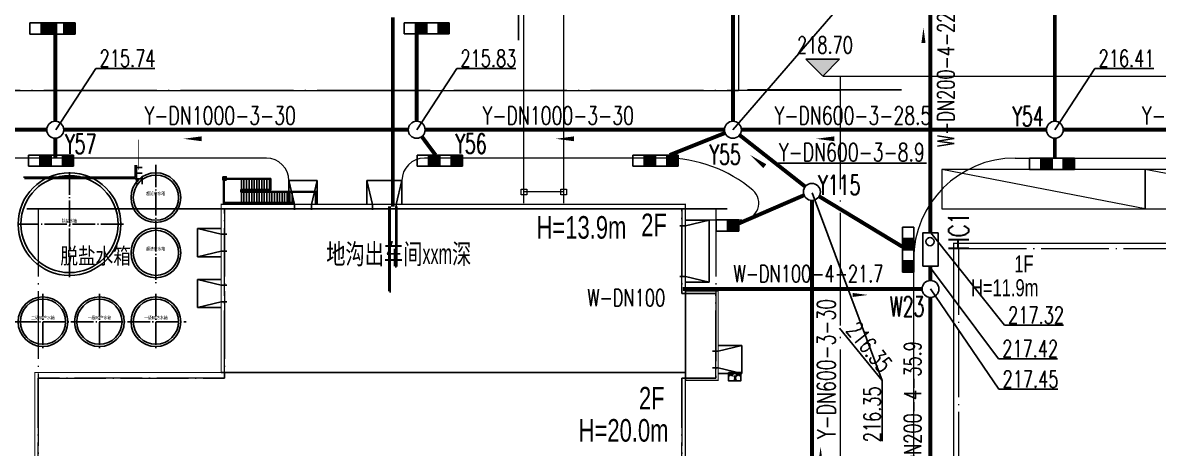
# Model space of a CAD drawing. Header units: metres. Extents: x 497246 to 997717, y 2998582 to 5998198.
# Drawn here: x 500329.3 to 500429.8, y 2999034.6 to 2999072.3 of the extents above; entities that cross this region are included whole.
import ezdxf
from ezdxf.enums import TextEntityAlignment as Align

# ---------------------------------------------------------------- set-up
doc = ezdxf.new("R2010")
doc.units = ezdxf.units.M
doc.header["$LTSCALE"] = 1000
for name, pattern in [('CENTER', [2, 1.25, -0.25, 0.25, -0.25]), ('DASH', [0.35, 0.25, -0.1]), ('DOTE', [2.42, 2, -0.2, 0.02, -0.2])]:
    doc.linetypes.add(name, pattern=pattern)
doc.layers.get('0').update_dxf_attribs({"linetype": 'CONTINUOUS'})
for name, color, linetype in [('0000beijing', 252, 'CONTINUOUS'), ('DIM_ELEV', 3, 'CONTINUOUS'), ('DOTE', 1, 'CENTER'), ('HRAIL', 5, 'CONTINUOUS'), ('PIPE-废水', 31, 'CONTINUOUS'), ('PIPE-污水', 2, 'CONTINUOUS'), ('PIPE-雨水', 4, 'CONTINUOUS'), ('PUB_TEXT', 7, 'CONTINUOUS'), ('STAIR', 2, 'CONTINUOUS'), ('TEXT_污水', 7, 'CONTINUOUS'), ('TEXT_雨水', 7, 'CONTINUOUS'), ('TWT_雨水口', 4, 'CONTINUOUS'), ('VALVE_消防', 40, 'CONTINUOUS'), ('WELL_污水', 2, 'CONTINUOUS'), ('WELL_雨水', 4, 'CONTINUOUS'), ('建筑', 7, 'CONTINUOUS'), ('建筑底图', 8, 'CONTINUOUS'), ('建筑门坡散水', 9, 'CONTINUOUS'), ('挡墙护坡', 5, 'CONTINUOUS'), ('文字', 255, 'CONTINUOUS'), ('污水标注', 211, 'CONTINUOUS'), ('污水沟', 30, 'CONTINUOUS'), ('给排水', 3, 'CONTINUOUS'), ('雨水标注', 100, 'CONTINUOUS')]:
    doc.layers.add(name, color=color, linetype=linetype)
for name, color, linetype, lineweight in [('1_RO_规划停车位', 35, 'CONTINUOUS', 13), ('桁架-管廊', 6, 'CONTINUOUS', 0), ('道路', 4, 'CONTINUOUS', 15), ('道路中线', 1, 'DOTE', 13)]:
    doc.layers.add(name, color=color, linetype=linetype, lineweight=lineweight)
doc.layers.add('建筑轴线', color=1, linetype='DOTE', lineweight=15, plot=False)
doc.styles.add('-宋体', font='SimSun.ttf', dxfattribs={"width": 0.8})
doc.styles.add('-黑体', font='simhei.ttf', dxfattribs={"width": 0.8})
doc.styles.add('_TCH_DIM', font='SIMPLEX', dxfattribs={"bigfont": 'GBCBIG'})
doc.styles.add('_TWT_WELL', font='SIMPLEX', dxfattribs={"width": 0.8, "height": 3.5, "bigfont": 'HZTXT'})
doc.styles.add('CLWD', font='ARIALN.TTF')
doc.styles.add('HZTXT', font='txt', dxfattribs={"width": 0.7, "bigfont": 'HZTXT'})
doc.styles.add('TG_LINETYPE', font='SIMPLEX', dxfattribs={"width": 0.8, "height": 3, "bigfont": 'HZTXT'})
doc.styles.add('亨利项目总图布置_2022_8_8_t3--03$0$亨利项目总图布置_2022_8_8_t3--02$0$CEC', font='ARIALN.TTF')
doc.linetypes.add('TG_F', pattern='A,2,-0.3,["F",TG_LINETYPE,S=0.1,R=0,X=-0.23,Y=-0.15],0', length=2.3)
doc.linetypes.add('TG_W', pattern='A,2,-0.3,["W",TG_LINETYPE,S=0.1,R=0,X=-0.23,Y=-0.15],0', length=2.3)
doc.linetypes.add('TG_Y', pattern='A,2,-0.3,["Y",TG_LINETYPE,S=0.1,R=0,X=-0.23,Y=-0.15],0', length=2.3)

# ---------------------------------------------------------------- blocks, each defined once
blk = doc.blocks.new('$VALVE$00000296')
for points in [[(-125, 72), (-125, -72), (125, 72), (125, -72), (-125, 72)], [(0, 60), (0, -64)]]:
    blk.add_lwpolyline(points)
for p in [(-125, 0), (125, 0)]:
    blk.add_point(p)
blk = doc.blocks.new('A$C0ED63AC3')
for centre, radius in [((-53150, -2350), 4550), ((-45500, 0), 2200), ((-53150, -2350), 4300), ((-45500, 0), 2000), ((-45500, -4900), 2200), ((-45500, -4900), 2000), ((-55500, -11000), 2200), ((-55500, -11000), 2000), ((-50500, -11000), 2200), ((-50500, -11000), 2000), ((-45500, -11000), 2200), ((-45500, -11000), 2000)]:
    blk.add_circle(centre, radius)
at = {"layer": 'DOTE', "linetype": 'DOTE'}
for p, q in [((-53150, 2250), (-53150, -7066)), ((-45500, 2916), (-45500, -2659)), ((-48372, -2350), (-57761, -2350)), ((-45500, -2790), (-45500, -7759)), ((-55500, -8540), (-55500, -13509)), ((-50500, -8540), (-50500, -13509)), ((-45500, -8540), (-45500, -13509)), ((-58019, -11000), (-52822, -11000)), ((-53019, -11000), (-47822, -11000)), ((-48019, -11000), (-42822, -11000))]:
    blk.add_line(p, q, dxfattribs=at)
at = {"layer": 'HRAIL', "color": 0, "ltscale": 100, "style": '-宋体', "width": 0.8}
for s, p in [('超滤产水箱', (-46367, 205)), ('除盐水箱', (-53831, -2208)), ('超滤产水箱', (-46367, -4695)), ('二级RO产水箱', (-56533, -10795)), ('一级RO产水箱', (-51533, -10795)), ('一级RO浓水箱', (-46533, -10795))]:
    blk.add_text(s, height=300, dxfattribs=at).set_placement(p)
blk = doc.blocks.new('$TwtSys$00000187')
blk.add_circle((0, 0), 0.5)
blk = doc.blocks.new('$TwtSys$00000425')
for p, q in [((-1000, -250), (-1000, 250)), ((-1000, 250), (0, 250)), ((-500, -250), (-500, 250)), ((0, 250), (1000, 250)), ((0, 250), (0, -250)), ((0, -250), (0, 250)), ((500, -250), (500, 250)), ((1000, 250), (1000, -250)), ((0, -250), (-1000, -250)), ((1000, -250), (0, -250))]:
    blk.add_line(p, q)
for points in [[(-500, 250), (0, 250), (-500, -250), (0, -250)], [(500, 250), (1000, 250), (500, -250), (1000, -250)]]:
    blk.add_solid(points)
blk = doc.blocks.new('$TwtSys$00000424')
for p, q in [((-500, 250), (500, 250)), ((-500, -250), (-500, 250)), ((0, -250), (0, 250)), ((500, 250), (500, -250)), ((500, -250), (-500, -250))]:
    blk.add_line(p, q)
blk.add_solid([(0, 250), (500, 250), (0, -250), (500, -250)])

msp = doc.modelspace()

# ---------------------------------------------------------------- hatches: boundary and pattern name
at = {"layer": 'DIM_ELEV'}
msp.add_hatch(color=0, dxfattribs=at).paths.add_polyline_path([(500400.1, 2999067.59), (500398.6, 2999069.09), (500401.6, 2999069.09)])
at = {"layer": '挡墙护坡', "linetype": 'Continuous'}
h = msp.add_hatch(dxfattribs=at)
h.set_pattern_fill('ANSI33', color=256, style=0)
h.set_pattern_definition([(45, (1726.0034, 0), (-2.2450640303, 2.2450640303), []), (45, (1728.2485, 0), (-2.2450640303, 2.2450640303), [1.5875, -0.79375])])
edge = h.paths.add_edge_path()
edge.add_line((500516.24, 2998901.33), (500516.24, 2998904.33))
edge.add_line((500516.24, 2998904.33), (500265.63, 2998904.33))
edge.add_line((500265.63, 2998904.33), (500240.63, 2998907.83))
edge.add_line((500240.63, 2998907.83), (500173.48, 2998907.83))
edge.add_line((500173.48, 2998907.83), (500171.83, 2998907.91))
edge.add_line((500171.83, 2998907.91), (500170.81, 2998908.03))
edge.add_arc((500173.41, 2998924.83), 17, 179.9914, 261.1919, ccw=False)
edge.add_line((500156.41, 2998924.84), (500156.33, 2998970.52))
edge.add_line((500156.33, 2998970.52), (500152.78, 2998995.51))
edge.add_line((500152.78, 2998995.51), (500152.68, 2999056.41))
edge.add_line((500152.68, 2999056.41), (500149.68, 2999056.41))
edge.add_line((500149.68, 2999056.41), (500149.78, 2998995.3))
edge.add_line((500149.78, 2998995.3), (500153.33, 2998970.3))
edge.add_line((500153.33, 2998970.3), (500153.41, 2998924.83))
edge.add_arc((500173.41, 2998924.83), 20, 180.0001, 261.3369)
edge.add_line((500170.4, 2998905.06), (500171.58, 2998904.92))
edge.add_line((500171.58, 2998904.92), (500173.41, 2998904.83))
edge.add_line((500173.41, 2998904.83), (500240.42, 2998904.83))
edge.add_line((500240.42, 2998904.83), (500265.42, 2998901.33))
edge.add_line((500265.42, 2998901.33), (500516.24, 2998901.33))

# ---------------------------------------------------------------- linework, layer by layer
at = {"color": 0}
msp.add_line((500373.15, 2999081.43), (500373.15, 2999070.78), dxfattribs=at)
msp.add_line((500387.94, 2999048.53), (500387.94, 2999040.63))
msp.add_lwpolyline([(500346.99, 2999058.68), (500347.29, 2999058.68), (500347.29, 2999058.38), (500346.99, 2999058.38)], close=True)
at = {"layer": '1_RO_规划停车位'}
for p, q in [((500428.64, 2999055.83), (500410.64, 2999059.33)), ((500446.64, 2999055.83), (500428.64, 2999059.33))]:
    msp.add_line(p, q, dxfattribs=at)
at = {"layer": '1_RO_规划停车位', "flags": 128}
for points in [[(500428.64, 2999055.83), (500428.64, 2999059.33), (500410.64, 2999059.33), (500410.64, 2999055.83)], [(500446.64, 2999055.83), (500446.64, 2999059.33), (500428.64, 2999059.33), (500428.64, 2999055.83)]]:
    msp.add_lwpolyline(points, close=True, dxfattribs=at)
at = {"layer": 'DIM_ELEV', "color": 0}
for p, q in [((500400.1, 2999067.59), (500398.6, 2999069.09)), ((500398.6, 2999069.09), (500401.6, 2999069.09)), ((500400.1, 2999067.59), (500401.6, 2999069.09))]:
    msp.add_line(p, q, dxfattribs=at)
at = {"layer": 'PIPE-废水', "const_width": 0.05}
msp.add_lwpolyline([(500339.53, 2999059.3), (500339.53, 2999061.96)], dxfattribs=at)
at = {"layer": 'PIPE-污水', "color": 0, "linetype": 'TG_W', "ltscale": 0.005, "const_width": 0.35}
for points in [[(500409.64, 2999076.22), (500409.64, 2999053.7)], [(500409.64, 2999050.75), (500409.64, 2999049.48)], [(500387.69, 2999048.73), (500408.89, 2999048.73)], [(500409.64, 2999047.98), (500409.64, 2999013.58)]]:
    msp.add_lwpolyline(points, dxfattribs=at)
at = {"layer": 'PIPE-污水', "linetype": 'Continuous'}
msp.add_lwpolyline([(500408.96, 2999050.75), (500408.96, 2999053.7), (500410.31, 2999053.7), (500410.31, 2999050.75)], close=True, dxfattribs=at)
msp.add_circle((500409.6, 2999052.93), 0.364, dxfattribs=at)
at = {"layer": 'PIPE-雨水', "color": 70}
msp.add_line((500409.29, 2999059.87), (500396.16, 2999059.87), dxfattribs=at)
at = {"layer": 'PIPE-雨水', "color": 0, "linetype": 'TG_Y', "ltscale": 0.005, "const_width": 0.35}
for points in [[(500392.15, 2999091.59), (500392.15, 2999063.59)], [(500302.9, 2999062.84), (500331.4, 2999062.84)], [(500332.9, 2999062.84), (500363.4, 2999062.84)], [(500364.9, 2999062.84), (500391.4, 2999062.84)], [(500392.9, 2999062.84), (500419.9, 2999062.84)], [(500421.4, 2999062.84), (500449.9, 2999062.84)], [(500391.46, 2999062.56), (500386.55, 2999060.6)], [(500398.55, 2999057.8), (500392.74, 2999062.37)], [(500399.14, 2999028.08), (500399.14, 2999056.58)]]:
    msp.add_lwpolyline(points, dxfattribs=at)
at = {"layer": 'PIPE-雨水', "color": 0, "linetype": 'TG_Y', "ltscale": 0.0025, "const_width": 0.35}
for points in [[(500420.65, 2999063.59), (500420.65, 2999074.83)], [(500332.15, 2999072.33), (500332.15, 2999063.59)], [(500364.15, 2999072.33), (500364.15, 2999063.59)], [(500332.15, 2999062.09), (500332.15, 2999060.33)], [(500364.6, 2999062.24), (500365.82, 2999060.6)], [(500392.28, 2999054.37), (500398.45, 2999057.04)], [(500399.78, 2999056.94), (500407.14, 2999052.48)]]:
    msp.add_lwpolyline(points, dxfattribs=at)
at = {"layer": 'PIPE-雨水', "color": 70, "linetype": 'ByBlock'}
for points in [[(500347.98, 2999062.04, 0, 0, 0), (500343.5, 2999062.04, 0, 0.432, 0), (500345.12, 2999062.04, 0, 0, 0)], [(500380.95, 2999062.04, 0, 0, 0), (500376.47, 2999062.04, 0, 0.432, 0), (500378.09, 2999062.04, 0, 0, 0)], [(500404.01, 2999062.04, 0, 0, 0), (500399.52, 2999062.04, 0, 0.432, 0), (500401.14, 2999062.04, 0, 0, 0)], [(500397.24, 2999057.87, 0, 0, 0), (500393.69, 2999060.6, 0, 0.432, 0), (500394.97, 2999059.61, 0, 0, 0)], [(500399.91, 2999030.27, 0, 0, 0), (500399.91, 2999034.75, 0, 0.432, 0), (500399.91, 2999033.13, 0, 0, 0)]]:
    msp.add_lwpolyline(points, format="xyseb", dxfattribs=at)
at = {"layer": 'PIPE-雨水', "color": 0, "linetype": 'TG_Y', "ltscale": 2.5, "const_width": 0.35}
msp.add_lwpolyline([(500420.65, 2999060.32), (500420.65, 2999062.09)], dxfattribs=at)
at = {"layer": 'STAIR'}
for p, q in [((500351.24, 2999058.53), (500347.04, 2999058.53)), ((500347.04, 2999058.53), (500347.04, 2999056.23)), ((500351.24, 2999058.47), (500347.1, 2999058.47)), ((500347.1, 2999058.47), (500347.1, 2999056.39)), ((500348.64, 2999057.54), (500348.64, 2999058.47)), ((500348.86, 2999058.47), (500348.86, 2999057.54)), ((500349.09, 2999058.47), (500349.09, 2999057.54)), ((500349.31, 2999058.47), (500349.31, 2999057.54)), ((500349.54, 2999058.47), (500349.54, 2999057.54)), ((500349.76, 2999058.47), (500349.76, 2999057.54)), ((500349.99, 2999058.47), (500349.99, 2999057.54)), ((500350.21, 2999058.47), (500350.21, 2999057.54)), ((500350.44, 2999058.47), (500350.44, 2999057.54)), ((500350.66, 2999058.47), (500350.66, 2999057.54)), ((500350.89, 2999058.47), (500350.89, 2999057.54)), ((500351.11, 2999058.47), (500351.11, 2999057.54)), ((500351.24, 2999057.48), (500351.24, 2999058.53)), ((500351.24, 2999057.54), (500348.58, 2999057.54)), ((500348.58, 2999057.32), (500348.58, 2999057.54)), ((500355.18, 2999057.32), (500348.58, 2999057.32)), ((500351.24, 2999057.48), (500348.64, 2999057.48)), ((500348.64, 2999057.38), (500348.64, 2999057.48)), ((500355.24, 2999057.38), (500348.64, 2999057.38)), ((500348.64, 2999056.39), (500348.64, 2999057.32)), ((500348.86, 2999056.39), (500348.86, 2999057.32)), ((500349.09, 2999056.39), (500349.09, 2999057.32)), ((500349.31, 2999056.39), (500349.31, 2999057.32)), ((500349.54, 2999056.39), (500349.54, 2999057.32)), ((500349.76, 2999056.39), (500349.76, 2999057.32)), ((500349.99, 2999056.39), (500349.99, 2999057.32)), ((500350.21, 2999056.39), (500350.21, 2999057.32)), ((500350.44, 2999056.39), (500350.44, 2999057.32)), ((500350.66, 2999056.39), (500350.66, 2999057.32)), ((500350.89, 2999056.39), (500350.89, 2999057.32)), ((500351.11, 2999056.39), (500351.11, 2999057.32)), ((500351.34, 2999056.39), (500351.34, 2999057.32)), ((500351.56, 2999056.39), (500351.56, 2999057.32)), ((500351.79, 2999056.39), (500351.79, 2999057.32)), ((500352.01, 2999056.39), (500352.01, 2999057.32)), ((500352.24, 2999056.39), (500352.24, 2999057.32)), ((500352.46, 2999056.39), (500352.46, 2999057.32)), ((500352.69, 2999056.39), (500352.69, 2999057.32)), ((500352.91, 2999056.39), (500352.91, 2999057.32)), ((500353.14, 2999056.39), (500353.14, 2999057.32)), ((500355.18, 2999057.32), (500355.18, 2999056.23)), ((500355.24, 2999057.38), (500355.24, 2999056.23)), ((500353.14, 2999056.33), (500347.04, 2999056.33)), ((500353.2, 2999056.39), (500347.1, 2999056.39)), ((500347.24, 2999056.33), (500347.24, 2999056.23)), ((500353.14, 2999056.33), (500353.14, 2999056.23)), ((500353.2, 2999056.39), (500353.2, 2999056.23))]:
    msp.add_line(p, q, dxfattribs=at)
at = {"layer": '建筑'}
for p, q in [((500387.94, 2999048.53), (500387.94, 2999040.63)), ((500346.84, 2999041.33), (500387.94, 2999041.33))]:
    msp.add_line(p, q, dxfattribs=at)
at = {"layer": '建筑', "linetype": 'Continuous', "const_width": 0.1}
for points in [[(500387.94, 2999040.63), (500387.94, 2998985.08), (500330.39, 2998985.08), (500330.39, 2999011.93), (500330.34, 2999011.93), (500330.34, 2999041.33), (500346.84, 2999041.33), (500346.84, 2999056.23), (500347.14, 2999056.23), (500347.14, 2999056.23), (500351.24, 2999056.23), (500387.94, 2999056.23), (500387.94, 2999048.53), (500390.84, 2999048.53), (500390.84, 2999040.63)], [(500559.59, 2998921.88), (500411.69, 2998921.88), (500411.69, 2999052.78), (500559.59, 2999052.78)]]:
    msp.add_lwpolyline(points, close=True, dxfattribs=at)
at = {"layer": '建筑底图', "color": 8}
for p, q in [((500339.24, 2999059.71), (500339.24, 2999058.63)), ((500339.84, 2999059.5), (500339.24, 2999059.5)), ((500339.84, 2999059), (500339.24, 2999059)), ((500339.24, 2999058.63), (500329.34, 2999058.63)), ((500339.84, 2999058.5), (500339.24, 2999058.5)), ((500339.34, 2999058.63), (500339.34, 2999058.03)), ((500339.84, 2999058.63), (500339.84, 2999058.03)), ((500361.69, 2999056.03), (500361.69, 2999048.53)), ((500362.39, 2999056.03), (500362.39, 2999050.73))]:
    msp.add_line(p, q, dxfattribs=at)
at = {"layer": '建筑底图', "color": 8, "linetype": 'DASH'}
for p, q in [((500339.34, 2999059.71), (500339.34, 2999058.53)), ((500339.34, 2999058.53), (500329.44, 2999058.53)), ((500361.79, 2999056.03), (500361.79, 2999048.43)), ((500362.29, 2999056.03), (500362.29, 2999050.63))]:
    msp.add_line(p, q, dxfattribs=at)
at = {"layer": '建筑底图', "color": 8, "linetype": 'DOTE'}
msp.add_line((500391.64, 2999055.83), (500329.64, 2999055.83), dxfattribs=at)
at = {"layer": '建筑轴线', "ltscale": 0.003}
for points in [[(500347.14, 2999055.83), (500387.64, 2999055.83), (500387.64, 2999048.33), (500390.64, 2999048.33), (500390.64, 2999040.83), (500387.64, 2999040.83), (500387.64, 2998985.33), (500330.64, 2998985.33), (500330.64, 2999040.83), (500347.14, 2999040.83)], [(500387.64, 2999055.83), (500347.14, 2999055.83), (500347.14, 2999040.83), (500330.64, 2999040.83), (500330.64, 2998985.33), (500387.64, 2998985.33), (500387.64, 2999040.83), (500390.64, 2999040.83), (500390.64, 2999048.33), (500387.64, 2999048.33)], [(500330.64, 2999040.83), (500347.14, 2999040.83), (500347.14, 2999055.83), (500330.64, 2999055.83)], [(500387.64, 2999055.83), (500390.64, 2999055.83), (500390.64, 2999048.33), (500387.64, 2999048.33)], [(500412.14, 2999052.33), (500559.14, 2999052.33), (500559.14, 2998922.33), (500412.14, 2998922.33)]]:
    msp.add_lwpolyline(points, close=True, dxfattribs=at)
at = {"layer": '建筑门坡散水', "linetype": 'Continuous'}
for p, q in [((500355.34, 2999058.33), (500352.84, 2999058.33)), ((500353.34, 2999056.23), (500352.84, 2999058.33)), ((500352.84, 2999058.33), (500352.84, 2999056.23)), ((500354.84, 2999056.23), (500355.34, 2999058.33)), ((500355.34, 2999058.33), (500355.34, 2999056.23)), ((500362.84, 2999058.33), (500359.74, 2999058.33)), ((500360.24, 2999056.23), (500359.74, 2999058.33)), ((500359.74, 2999058.33), (500359.74, 2999056.23)), ((500362.34, 2999056.23), (500362.84, 2999058.33)), ((500362.84, 2999058.33), (500362.84, 2999056.23)), ((500353.34, 2999056.23), (500353.34, 2999055.73)), ((500354.84, 2999056.23), (500354.84, 2999055.73)), ((500360.24, 2999056.23), (500360.24, 2999055.73)), ((500362.34, 2999056.23), (500362.34, 2999055.73)), ((500387.94, 2999054.33), (500390.04, 2999054.83)), ((500390.04, 2999054.83), (500387.94, 2999054.83)), ((500390.04, 2999054.83), (500390.04, 2999049.33)), ((500346.84, 2999053.58), (500344.74, 2999054.08)), ((500344.74, 2999054.08), (500346.84, 2999054.08)), ((500344.74, 2999054.08), (500344.74, 2999051.58)), ((500387.44, 2999054.33), (500387.94, 2999054.33)), ((500347.34, 2999053.58), (500346.84, 2999053.58)), ((500346.84, 2999052.08), (500344.74, 2999051.58)), ((500347.34, 2999052.08), (500346.84, 2999052.08)), ((500344.74, 2999051.58), (500346.84, 2999051.58)), ((500387.44, 2999049.83), (500387.94, 2999049.83)), ((500387.94, 2999049.83), (500390.04, 2999049.33)), ((500346.84, 2999049.08), (500344.74, 2999049.58)), ((500344.74, 2999049.58), (500346.84, 2999049.58)), ((500344.74, 2999049.58), (500344.74, 2999047.08)), ((500347.34, 2999049.08), (500346.84, 2999049.08)), ((500390.04, 2999049.33), (500387.94, 2999049.33)), ((500346.84, 2999047.58), (500344.74, 2999047.08)), ((500344.74, 2999047.08), (500346.84, 2999047.08)), ((500347.34, 2999047.58), (500346.84, 2999047.58)), ((500390.34, 2999043.23), (500390.84, 2999043.23)), ((500390.84, 2999043.23), (500392.94, 2999043.73)), ((500392.94, 2999043.73), (500390.84, 2999043.73)), ((500392.94, 2999043.73), (500392.94, 2999041.23)), ((500390.34, 2999041.73), (500390.84, 2999041.73)), ((500390.84, 2999041.73), (500392.94, 2999041.23)), ((500392.94, 2999041.23), (500390.84, 2999041.23))]:
    msp.add_line(p, q, dxfattribs=at)
at = {"layer": '桁架-管廊', "linetype": 'ByBlock', "ltscale": 0.2}
msp.add_line((500377.15, 2999057.33), (500373.65, 2999057.33), dxfattribs=at)
msp.add_line((500377.15, 2999057.33), (500373.65, 2999057.33), dxfattribs=at)
for points in [[(500377.15, 2999117.33), (500377.15, 2999056.33)], [(500373.65, 2999056.33), (500373.65, 2999113.83)]]:
    msp.add_lwpolyline(points, dxfattribs=at)
for points in [[(500373.4, 2999057.58), (500373.9, 2999057.58), (500373.9, 2999057.08), (500373.4, 2999057.08)], [(500373.4, 2999057.58), (500373.9, 2999057.58), (500373.9, 2999057.08), (500373.4, 2999057.08)], [(500376.9, 2999057.58), (500377.4, 2999057.58), (500377.4, 2999057.08), (500376.9, 2999057.08)], [(500376.9, 2999057.58), (500377.4, 2999057.58), (500377.4, 2999057.08), (500376.9, 2999057.08)]]:
    msp.add_lwpolyline(points, close=True, dxfattribs=at)
at = {"layer": '污水标注', "color": 201, "linetype": 'Continuous', "ltscale": 500}
for p, q in [((500393.45, 2999066.37), (500407.08, 2999066.37)), ((500416.18, 2999045.53), (500409.67, 2999053.72)), ((500415.67, 2999042.55), (500409.56, 2999050.73)), ((500415.69, 2999039.86), (500409.64, 2999048.73)), ((500421.41, 2999045.53), (500416.18, 2999045.53)), ((500420.89, 2999042.55), (500415.67, 2999042.55)), ((500420.91, 2999039.86), (500415.69, 2999039.86))]:
    msp.add_line(p, q, dxfattribs=at)
for points in [[(500409.01, 2999068.16, 0, 0, 0), (500409.02, 2999071.89, 0, 0.36, 0), (500409.02, 2999070.54, 0, 0, 0)], [(500400.37, 2999048.2, 0, 0, 0), (500404.1, 2999048.2, 0, 0.36, 0), (500402.75, 2999048.2, 0, 0, 0)]]:
    msp.add_lwpolyline(points, format="xyseb", dxfattribs=at)
at = {"layer": '污水沟', "color": 30, "linetype": 'TG_F', "ltscale": 0.005, "const_width": 0.35}
msp.add_lwpolyline([(500362.04, 2999056.03), (500362.04, 2999072.79)], dxfattribs=at)
at = {"layer": '给排水'}
msp.add_lwpolyline([(500391.75, 2999041.33), (500392.86, 2999041.33), (500392.86, 2999040.59), (500391.75, 2999040.59)], close=True, dxfattribs=at)
at = {"layer": '道路', "linetype": 'ByBlock', "lineweight": 0, "ltscale": 0.2}
for p, q in [((500350.84, 2999060.33), (500292.14, 2999060.33)), ((500386.14, 2999060.33), (500364.84, 2999060.33)), ((500417.14, 2999060.33), (500475.04, 2999060.33)), ((500352.84, 2999058.33), (500352.84, 2999056.23)), ((500362.84, 2999058.33), (500362.84, 2999056.23)), ((500392.94, 2999054.83), (500387.94, 2999054.83))]:
    msp.add_line(p, q, dxfattribs=at)
at = {"layer": '道路', "linetype": 'ByBlock', "ltscale": 0.2}
msp.add_line((500408.14, 2999051.33), (500408.14, 2998993.43), dxfattribs=at)
at = {"layer": '道路', "linetype": 'ByBlock', "lineweight": 0, "ltscale": 0.2}
for centre, radius, start, end in [((500350.84, 2999058.33), 2, 0, 90), ((500364.84, 2999058.33), 2, 90, 180), ((500417.14, 2999051.33), 9, 90, 180)]:
    msp.add_arc(centre, radius, start, end, dxfattribs=at)
at = {"layer": '道路', "linetype": 'ByBlock', "ltscale": 0.2}
for centre, radius, start, end in [((500386.14, 2999048.33), 12, 49.6324, 90), ((500392.94, 2999056.33), 1.5, 270, 49.6324)]:
    msp.add_arc(centre, radius, start, end, dxfattribs=at)
at = {"layer": '道路中线', "ltscale": 5}
for p, q in [((500392.65, 2999121.33), (500392.65, 2999066.33)), ((500400.14, 2999067.58), (500566.14, 2999067.58)), ((500211.54, 2999066.33), (500392.65, 2999066.33))]:
    msp.add_line(p, q, dxfattribs=at)
at = {"layer": '道路中线', "ltscale": 0.005}
for p, q in [((500392.65, 2999121.33), (500392.65, 2999066.33)), ((500401.64, 2999067.58), (500401.64, 2998909.83)), ((500401.64, 2999067.58), (500566.14, 2999067.58)), ((500401.64, 2999067.58), (500566.14, 2999067.58)), ((500401.64, 2999066.33), (500129.66, 2999066.33))]:
    msp.add_line(p, q, dxfattribs=at)
at = {"layer": '雨水标注', "color": 70}
for p, q in [((500413.26, 2999087.3), (500392.15, 2999062.84)), ((500335.75, 2999068.28), (500332.21, 2999062.84)), ((500340.97, 2999068.28), (500335.75, 2999068.28)), ((500367.7, 2999068.28), (500364.15, 2999062.84)), ((500372.92, 2999068.28), (500367.7, 2999068.28)), ((500424.2, 2999068.28), (500420.65, 2999062.84)), ((500429.42, 2999068.28), (500424.2, 2999068.28)), ((500405.37, 2999040.62), (500399.18, 2999057.26)), ((500405.37, 2999040.62), (500401.58, 2999045.27)), ((500405.37, 2999040.62), (500405.37, 2999035.23))]:
    msp.add_line(p, q, dxfattribs=at)

# ---------------------------------------------------------------- block references
at = {"layer": '0000beijing', "xscale": 0.001, "yscale": 0.001, "zscale": 0.001}
msp.add_blockref('A$C0ED63AC3', (500386.56, 2999056.83), dxfattribs=at)
at = {"layer": 'TWT_雨水口', "xscale": 0.002, "yscale": 0.002, "zscale": 0.002}
for name, p in [('$TwtSys$00000425', (500331.91, 2999071.82)), ('$TwtSys$00000425', (500365.04, 2999071.83)), ('$TwtSys$00000425', (500331.78, 2999060.1)), ('$TwtSys$00000425', (500366.2, 2999060.1)), ('$TwtSys$00000425', (500385.3, 2999060.1)), ('$TwtSys$00000425', (500420.4, 2999059.82)), ('$TwtSys$00000424', (500391.68, 2999054.35))]:
    msp.add_blockref(name, p, dxfattribs=at)
at = {"layer": 'TWT_雨水口', "xscale": 0.002, "yscale": 0.002, "zscale": 0.002, "rotation": 270}
msp.add_blockref('$TwtSys$00000425', (500407.66, 2999052.21), dxfattribs=at)
at = {"layer": 'VALVE_消防', "xscale": 0.0012, "yscale": 0.0012, "zscale": 0.0012}
for p in [(500391.97, 2999041.13), (500392.62, 2999041.13)]:
    msp.add_blockref('$VALVE$00000296', p, dxfattribs=at)
at = {"layer": 'VALVE_消防', "xscale": 0.0012, "yscale": 0.0012, "zscale": 0.0012, "rotation": 90}
msp.add_blockref('$VALVE$00000296', (500392.34, 2999040.84), dxfattribs=at)
at = {"layer": 'WELL_污水', "xscale": 1.5, "yscale": 1.5, "zscale": 1.5}
msp.add_blockref('$TwtSys$00000187', (500409.64, 2999048.73), dxfattribs=at)
at = {"layer": 'WELL_雨水', "xscale": 1.5, "yscale": 1.5, "zscale": 1.5}
for p in [(500332.15, 2999062.84), (500364.15, 2999062.84), (500392.15, 2999062.84), (500420.65, 2999062.84), (500399.14, 2999057.33)]:
    msp.add_blockref('$TwtSys$00000187', p, dxfattribs=at)

# ---------------------------------------------------------------- texts
at = {"layer": 'PIPE-污水', "linetype": 'TG_W', "style": 'HZTXT', "width": 0.7}
msp.add_text('HC1', height=1.8, rotation=90, dxfattribs=at).set_placement((500412.13, 2999053.83, 16.71), align=Align.MIDDLE)
at = {"layer": 'PIPE-污水', "color": 2, "linetype": 'TG_W', "ltscale": 500, "style": 'HZTXT', "width": 0.7}
msp.add_text('W-DN100', height=1.5, dxfattribs=at).set_placement((500382.71, 2999047.95), align=Align.MIDDLE)
at = {"layer": 'PIPE-雨水', "color": 70, "style": 'HZTXT', "width": 0.7}
for s, p in [('Y-DN1000-3-30', (500346.76, 2999064.1, 20.88)), ('Y-DN1000-3-30', (500376.69, 2999064.1, 20.88)), ('Y-DN600-3-28.5', (500402.78, 2999064.1, 20.88)), ('Y-DN600-3-30', (500434.59, 2999064.1, 20.88)), ('Y-DN600-3-8.9', (500402.68, 2999060.85, 20.88))]:
    msp.add_text(s, height=1.6, dxfattribs=at).set_placement(p, align=Align.MIDDLE)
msp.add_text('Y-DN600-3-30', height=1.6, rotation=90, dxfattribs=at).set_placement((500400.42, 2999041.64, 20.88), align=Align.MIDDLE)
at = {"layer": 'PUB_TEXT', "color": 0, "style": '_TCH_DIM', "width": 0.705882}
msp.add_text('218.70', height=1.488, dxfattribs=at).set_placement((500397.82, 2999069.61))
at = {"layer": 'PUB_TEXT', "color": 1, "style": 'CLWD', "width": 0.7}
msp.add_text('地沟出车间xxm深', height=1.785, dxfattribs=at).set_placement((500356.14, 2999050.94))
at = {"layer": 'TEXT_污水', "style": '_TWT_WELL', "width": 0.64}
msp.add_text('W23', height=1.75, dxfattribs=at).set_placement((500406.03, 2999046.3))
at = {"layer": 'TEXT_雨水', "style": '_TWT_WELL', "width": 0.64}
for s, p in [('Y54', (500416.87, 2999063.16)), ('Y57', (500333, 2999060.71)), ('Y56', (500367.56, 2999060.73)), ('Y55', (500390.06, 2999059.77)), ('Y115', (500399.69, 2999057.07))]:
    msp.add_text(s, height=1.75, dxfattribs=at).set_placement(p)
at = {"layer": '文字', "color": 7, "style": '亨利项目总图布置_2022_8_8_t3--03$0$亨利项目总图布置_2022_8_8_t3--02$0$CEC', "width": 0.85}
for s, height, p in [('H=13.9m', 2, (500374.76, 2999053.19)), ('2F', 2, (500384.03, 2999053.41)), ('1F', 1.5, (500417.06, 2999050.2)), ('H=11.9m', 1.5, (500413.23, 2999048.09)), ('2F', 2, (500383.83, 2999038.05)), ('H=20.0m', 2, (500378.49, 2999035.2))]:
    msp.add_text(s, height=height, dxfattribs=at).set_placement(p)
at = {"layer": '文字', "color": 0, "linetype": 'Continuous', "insert": (500332.6, 2999050.79), "char_height": 1.429, "width": 6.7597, "attachment_point": 7, "style": '-黑体'}
msp.add_mtext('脱盐水箱', dxfattribs=at)
at = {"layer": '污水标注', "color": 201, "linetype": 'Continuous', "ltscale": 500, "style": 'HZTXT', "width": 0.7}
for s, p in [('W-DN200-4-22.5', (500411, 2999067.94, 20.88)), ('W-DN200-4-35.9', (500408.06, 2999037.47, 20.88))]:
    msp.add_text(s, height=1.5, rotation=90, dxfattribs=at).set_placement(p, align=Align.MIDDLE)
for s, p in [('W-DN100-4-21.7', (500398.84, 2999050.08, 20.88)), ('217.32', (500418.99, 2999046.41, 20.88)), ('217.42', (500418.47, 2999043.44, 20.88)), ('217.45', (500418.5, 2999040.74, 20.88))]:
    msp.add_text(s, height=1.5, dxfattribs=at).set_placement(p, align=Align.MIDDLE)
at = {"layer": '雨水标注', "color": 70, "style": 'HZTXT', "width": 0.7}
for s, p in [('215.74', (500338.55, 2999069.17, 20.88)), ('215.83', (500370.5, 2999069.17, 20.88)), ('216.41', (500427, 2999069.17, 20.88))]:
    msp.add_text(s, height=1.5, dxfattribs=at).set_placement(p, align=Align.MIDDLE)
for rotation, p in [(308.7576, (500404.23, 2999043.58, 20.88)), (90, (500404.48, 2999037.62, 20.88))]:
    msp.add_text('216.35', height=1.5, rotation=rotation, dxfattribs=at).set_placement(p, align=Align.MIDDLE)

doc.saveas('drawing.dxf')
